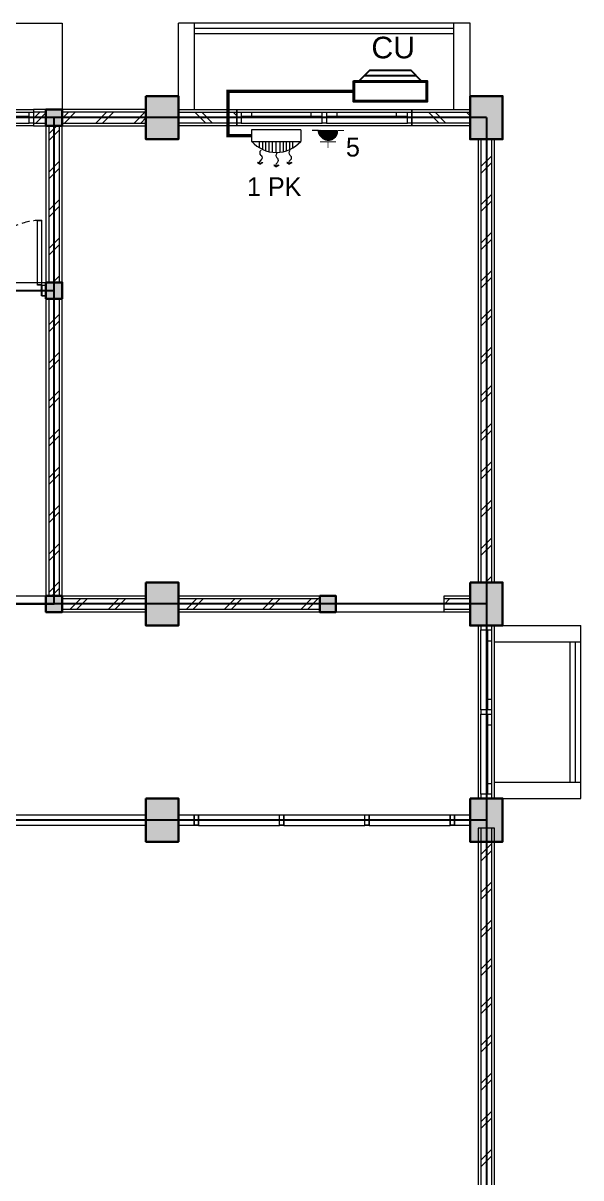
# Model space of a CAD drawing. Header units: millimetres. Extents: x -11 to 19657, y -101 to 50073.
# Drawn here: x 15235 to 16267, y 19844 to 21981 of the extents above; entities that cross this region are included whole.
import ezdxf

# ---------------------------------------------------------------- set-up
doc = ezdxf.new("R2010")
doc.units = ezdxf.units.MM
doc.linetypes.add('DASHED', pattern=[0.75, 0.5, -0.25])
doc.linetypes.add('HIDDEN', pattern=[0.375, 0.25, -0.125])
for name, color, linetype in [('AC', 4, 'Continuous'), ('D1', 1, 'Continuous'), ('D2', 3, 'Continuous'), ('potongan', 210, 'Continuous')]:
    doc.layers.add(name, color=color, linetype=linetype)
for name, color, linetype, lineweight in [('ars', 11, 'Continuous', 5), ('dinding', 5, 'Continuous', 15), ('KOLOM', 1, 'Continuous', 30), ('kus', 63, 'Continuous', 15), ('LAMPU-LISTRIK', 22, 'Continuous', 0), ('lan', 7, 'Continuous', 15), ('PARTISI', 190, 'Continuous', 9), ('sol kol', 8, 'Continuous', 0)]:
    doc.layers.add(name, color=color, linetype=linetype, lineweight=lineweight)
doc.layers.add('as', color=1, linetype='Continuous', plot=False)
doc.styles.get("Standard").update_dxf_attribs({"font": 'arial.ttf'})
doc.styles.add('style2', font='verdana.ttf')
pattern_1 = [(45, (13392.17, 19590.88), (-35.35534, 35.35534), []), (45, (13404.67, 19590.88), (-35.35534, 35.35534), [])]
pattern_2 = [(45, (13592.17, 19590.88), (-35.3553, 35.3553), []), (45, (13604.67, 19590.88), (-35.3553, 35.3553), [])]

# ---------------------------------------------------------------- blocks, each defined once
blk = doc.blocks.new('K1')
at = {"layer": 'KOLOM'}
blk.add_lwpolyline([(0.2, 0.15), (-0.2, 0.15), (-0.2, -0.15), (0.2, -0.15), (0.2, 0.15)], dxfattribs=at)
blk = doc.blocks.new('KP')
at = {"layer": 'KOLOM'}
blk.add_lwpolyline([(0.075, -0.075), (-0.075, -0.075), (-0.075, 0.075), (0.075, 0.075), (0.075, -0.075)], dxfattribs=at)
blk = doc.blocks.new('P 60')
at = {"linetype": 'HIDDEN', "ltscale": 0.3}
blk.add_lwpolyline([(-0.64, 0.1, -0.414214), (-0.04, 0.7, -1.303225)], format="xyb", dxfattribs=at)
for points in [[(-0.04, 0.7), (-0.04, 0.1), (-0.08, 0.1), (-0.08, 0.7)], [(-0.042, 0.698), (-0.042, 0.102), (-0.078, 0.102), (-0.078, 0.698)], [(-0.635, 0.06), (-0.64, 0.06), (-0.64, 0.061), (-0.64, 0.1), (-0.68, 0.1), (-0.68, 0), (-0.64, 0), (-0.64, 0.056), (-0.635, 0.058)], [(-0.642, 0.002), (-0.678, 0.002), (-0.678, 0.098), (-0.642, 0.098)], [(-0.045, 0.06), (-0.04, 0.06), (-0.04, 0.061), (-0.04, 0.1), (0, 0.1), (0, 0), (-0.04, 0), (-0.04, 0.056), (-0.045, 0.058)], [(-0.038, 0.002), (-0.002, 0.002), (-0.002, 0.098), (-0.038, 0.098)]]:
    blk.add_lwpolyline(points, close=True)
blk = doc.blocks.new('H')
at = {"layer": 'LAMPU-LISTRIK', "ltscale": 2}
blk.add_line((2116771, -303777), (2116700, -303777), dxfattribs=at)
at = {"layer": 'LAMPU-LISTRIK', "ltscale": 2, "const_width": 10}
for points in [[(2116880, -303647), (2116880, -303577)], [(2116970, -303647), (2116790, -303647)], [(2116700, -303777), (2116771, -303777)], [(2117060, -303777), (2116989, -303777)]]:
    blk.add_lwpolyline(points, dxfattribs=at)
blk.add_lwpolyline([(2116989, -303777, 1), (2116771, -303777)], format="xyb", dxfattribs=at)
blk = doc.blocks.new('01AROR1k')
for points in [[(21, 21), (16, 26), (0, 0)], [(21, -21), (16, -26), (0, 0)]]:
    blk.add_lwpolyline(points, close=True)
for centre, radius, start, end in [((13, 44), 46, 253.9459, 313.0849), ((68, -15), 35.6, 46.9151, 133.0849), ((120, 40), 40.1, 226.9151, 313.0849)]:
    blk.add_arc(centre, radius, start, end)
blk = doc.blocks.new('FDS')
at = {"layer": 'LAMPU-LISTRIK', "color": 2}
for p, q in [((4834.5, 21594.7), (4834.5, 21573.6)), ((4925.4, 21594.7), (4834.5, 21594.7)), ((4925.4, 21594.7), (4925.4, 21573.6)), ((4834.5, 21573.6), (4925.4, 21573.6)), ((4849, 21561.6), (4849, 21573.6)), ((4854.9, 21558.5), (4854.9, 21573.6)), ((4861, 21556.1), (4861, 21573.6)), ((4866.8, 21554.5), (4866.8, 21573.6)), ((4872.8, 21553.5), (4872.8, 21573.6)), ((4880, 21553.1), (4880, 21573.6)), ((4887.1, 21553.5), (4887.1, 21573.6)), ((4893.2, 21554.5), (4893.2, 21573.6)), ((4899, 21556.1), (4899, 21573.6)), ((4905, 21558.5), (4905, 21573.6)), ((4910.9, 21561.6), (4910.9, 21573.6))]:
    blk.add_line(p, q, dxfattribs=at)
blk.add_arc((4880, 21613.6), 60.5, 221.3856, 318.6144, dxfattribs=at)
at = {"layer": 'LAMPU-LISTRIK', "color": 2, "xscale": -0.1783600000298975, "yscale": 0.1783600000298975, "zscale": 0.17836, "rotation": 270}
for p in [(4850, 21531.2), (4879.9, 21526.2), (4904.1, 21531.1)]:
    blk.add_blockref('01AROR1k', p, dxfattribs=at)
blk = doc.blocks.new('HGD')
at = {"layer": 'AC'}
blk.add_line((4713.8, 19028.2), (4809.3, 19028.2), dxfattribs=at)
for points in [[(4693.4, 19037.9), (4829.7, 19037.9), (4829.7, 19076.8), (4693.4, 19076.8)], [(4695.4, 19039.9), (4827.8, 19039.9), (4827.8, 19074.9), (4695.4, 19074.9)]]:
    blk.add_lwpolyline(points, close=True, dxfattribs=at)
blk.add_lwpolyline([(4704.1, 19037.9), (4723.6, 19018.4), (4799.5, 19018.4), (4819, 19037.9)], dxfattribs=at)

msp = doc.modelspace()

# ---------------------------------------------------------------- hatches: boundary and pattern name
at = {"layer": 'ars'}
h = msp.add_hatch(dxfattribs=at)
h.set_pattern_fill('TEMBOK', color=256, scale=50)
h.set_pattern_definition([(45, (15144.17, 19855.88), (-35.3553, 35.3553), []), (45, (15156.67, 19855.88), (-35.3553, 35.3553), [])])
h.paths.add_polyline_path([(15277.17, 21815.88), (15254.17, 21815.88), (15254.17, 21795.88), (15277.17, 21795.88)])
h = msp.add_hatch(dxfattribs=at)
h.set_pattern_fill('TEMBOK', color=256, scale=50)
h.set_pattern_definition([(45, (15197.17, 19855.88), (-35.3553, 35.3553), []), (45, (15209.67, 19855.88), (-35.3553, 35.3553), [])])
h.paths.add_polyline_path([(15462.17, 21815.88), (15307.17, 21815.88), (15307.17, 21795.88), (15462.17, 21795.88)])
h = msp.add_hatch(dxfattribs=at)
h.set_pattern_fill('TEMBOK', color=256, scale=50)
h.set_pattern_definition([(315, (14682.17, 22120.88), (-35.3553, -35.3553), []), (315, (14694.67, 22120.88), (-35.3553, -35.3553), [])])
h.paths.add_polyline_path([(15630.17, 21795.88), (15522.17, 21795.88), (15522.17, 21815.88), (15630.17, 21815.88)])
h = msp.add_hatch(dxfattribs=at)
h.set_pattern_fill('TEMBOK', color=256, scale=50)
h.set_pattern_definition([(315, (15114.17, 22120.88), (-35.3553, -35.3553), []), (315, (15126.67, 22120.88), (-35.3553, -35.3553), [])])
h.paths.add_polyline_path([(16062.17, 21795.88), (15954.17, 21795.88), (15954.17, 21815.88), (16062.17, 21815.88)])
h = msp.add_hatch(dxfattribs=at)
h.set_pattern_fill('TEMBOK', color=256, scale=50)
h.set_pattern_definition(pattern_2)
h.paths.add_polyline_path([(15302.17, 21500.88), (15302.17, 21790.88), (15282.17, 21790.88), (15282.17, 21500.88)])
h = msp.add_hatch(dxfattribs=at)
h.set_pattern_fill('TEMBOK', color=256, scale=50)
h.set_pattern_definition(pattern_1)
h.paths.add_polyline_path([(16102.17, 20945.88), (16102.17, 21765.88), (16082.17, 21765.88), (16082.17, 20945.88)])
h = msp.add_hatch(dxfattribs=at)
h.set_pattern_fill('TEMBOK', color=256, scale=50)
h.set_pattern_definition(pattern_2)
h.paths.add_polyline_path([(15282.17, 21470.88), (15282.17, 20920.88), (15302.17, 20920.88), (15302.17, 21470.88)])
h = msp.add_hatch(dxfattribs=at)
h.set_pattern_fill('TEMBOK', color=256, scale=50)
h.set_pattern_definition(pattern_2)
h.paths.add_polyline_path([(15462.17, 20895.88), (15307.17, 20895.88), (15307.17, 20915.88), (15462.17, 20915.88)])
h = msp.add_hatch(dxfattribs=at)
h.set_pattern_fill('TEMBOK', color=256, scale=50)
h.set_pattern_definition([(45, (13807.17, 19590.88), (-35.3553, 35.3553), []), (45, (13819.67, 19590.88), (-35.3553, 35.3553), [])])
h.paths.add_polyline_path([(15783.83, 20895.88), (15522.17, 20895.88), (15522.17, 20915.88), (15783.83, 20915.88)])
h = msp.add_hatch(dxfattribs=at)
h.set_pattern_fill('TEMBOK', color=256, scale=50)
h.set_pattern_definition([(45, (14192.17, 19590.88), (-35.3553, 35.3553), []), (45, (14204.67, 19590.88), (-35.3553, 35.3553), [])])
h.paths.add_polyline_path([(16062.17, 20895.88), (16013.83, 20895.88), (16013.83, 20915.88), (16062.17, 20915.88)])
h = msp.add_hatch(dxfattribs=at)
h.set_pattern_fill('TEMBOK', color=256, scale=50)
h.set_pattern_definition(pattern_1)
h.paths.add_polyline_path([(16102.17, 19645.88), (16102.17, 20490.88), (16082.17, 20490.88), (16082.17, 19645.88)])
at = {"layer": 'potongan', "ltscale": 150}
h = msp.add_hatch(dxfattribs=at)
h.set_pattern_fill('ANSI31', color=256, scale=1.3, angle=-180, style=0)
h.set_pattern_definition([(225, (1220036.72486, 453650.43885), (0.114904851943, -0.114904851943), [])])
edge = h.paths.add_edge_path()
edge.add_ellipse((15799.18, 21782.17), major_axis=(-12.57, -12.57), ratio=1, start_angle=-45, end_angle=135)
edge.add_line((15816.96, 21782.17), (15781.4, 21782.17))
at = {"layer": 'sol kol'}
for points in [[(15462.17, 21845.88), (15462.17, 21765.88), (15522.17, 21765.88), (15522.17, 21845.88)], [(16062.17, 21845.88), (16062.17, 21765.88), (16122.17, 21765.88), (16122.17, 21845.88)], [(15307.17, 21790.88), (15277.17, 21790.88), (15277.17, 21820.88), (15307.17, 21820.88)], [(15307.17, 21470.88), (15277.17, 21470.88), (15277.17, 21500.88), (15307.17, 21500.88)], [(15462.17, 20945.88), (15462.17, 20865.88), (15522.17, 20865.88), (15522.17, 20945.88)], [(16062.17, 20945.88), (16062.17, 20865.88), (16122.17, 20865.88), (16122.17, 20945.88)], [(15277.17, 20920.88), (15307.17, 20920.88), (15307.17, 20890.88), (15277.17, 20890.88)], [(15783.83, 20920.88), (15813.83, 20920.88), (15813.83, 20890.88), (15783.83, 20890.88)], [(15462.17, 20545.88), (15462.17, 20465.88), (15522.17, 20465.88), (15522.17, 20545.88)], [(16062.17, 20545.88), (16062.17, 20465.88), (16122.17, 20465.88), (16122.17, 20545.88)]]:
    msp.add_hatch(color=256, dxfattribs=at).paths.add_polyline_path(points)

# ---------------------------------------------------------------- linework, layer by layer
at = {"layer": 'ars'}
for points in [[(16032.17, 21970.88), (15552.17, 21970.88)], [(16032.17, 21960.88), (15552.17, 21960.88)], [(16247.17, 20575.88), (16247.17, 20835.88)], [(16257.17, 20575.88), (16257.17, 20835.88)]]:
    msp.add_lwpolyline(points, dxfattribs=at)
for points in [[(15277.17, 21815.88), (15254.17, 21815.88), (15254.17, 21795.88), (15277.17, 21795.88)], [(15462.17, 21815.88), (15307.17, 21815.88), (15307.17, 21795.88), (15462.17, 21795.88)], [(15630.17, 21795.88), (15522.17, 21795.88), (15522.17, 21815.88), (15630.17, 21815.88)], [(16062.17, 21795.88), (15954.17, 21795.88), (15954.17, 21815.88), (16062.17, 21815.88)], [(15302.17, 21500.88), (15302.17, 21790.88), (15282.17, 21790.88), (15282.17, 21500.88)], [(16102.17, 20945.88), (16102.17, 21765.88), (16082.17, 21765.88), (16082.17, 20945.88)], [(15282.17, 21470.88), (15282.17, 20920.88), (15302.17, 20920.88), (15302.17, 21470.88)], [(15462.17, 20895.88), (15307.17, 20895.88), (15307.17, 20915.88), (15462.17, 20915.88)], [(15783.83, 20895.88), (15522.17, 20895.88), (15522.17, 20915.88), (15783.83, 20915.88)], [(16062.17, 20895.88), (16013.83, 20895.88), (16013.83, 20915.88), (16062.17, 20915.88)], [(16102.17, 19645.88), (16102.17, 20490.88), (16082.17, 20490.88), (16082.17, 19645.88)]]:
    msp.add_lwpolyline(points, close=True, dxfattribs=at)
at = {"layer": 'as'}
msp.add_lwpolyline([(15292.17, 21805.88), (14892.17, 21805.88), (14892.17, 20905.88), (15292.17, 20905.88)], close=True, dxfattribs=at)
for points in [[(16092.17, 21805.88), (14892.17, 21805.88)], [(16092.17, 21805.88), (16092.17, 19605.88)], [(14892.17, 21485.88), (15292.17, 21485.88)], [(16092.17, 20905.88), (14092.17, 20905.88)], [(16092.17, 20505.88), (14092.17, 20505.88)]]:
    msp.add_lwpolyline(points, dxfattribs=at)
at = {"layer": 'D2', "linetype": 'DASHED', "ltscale": 60.3, "const_width": 6.06}
msp.add_lwpolyline([(15846.15, 21854.82), (15614.07, 21854.82), (15614.07, 21772.58), (15657.86, 21772.58)], dxfattribs=at)
at = {"layer": 'dinding'}
for points in [[(15277.17, 21820.88), (15254.17, 21820.88), (15254.17, 21790.88), (15277.17, 21790.88)], [(15462.17, 21820.88), (15307.17, 21820.88), (15307.17, 21790.88), (15462.17, 21790.88)], [(15630.17, 21790.88), (15522.17, 21790.88), (15522.17, 21820.88), (15630.17, 21820.88)], [(16062.17, 21790.88), (15954.17, 21790.88), (15954.17, 21820.88), (16062.17, 21820.88)], [(15307.17, 21500.88), (15307.17, 21790.88), (15277.17, 21790.88), (15277.17, 21500.88)], [(16107.17, 20945.88), (16107.17, 21765.88), (16077.17, 21765.88), (16077.17, 20945.88)], [(15277.17, 21470.88), (15277.17, 20920.88), (15307.17, 20920.88), (15307.17, 21470.88)], [(15462.17, 20890.88), (15307.17, 20890.88), (15307.17, 20920.88), (15462.17, 20920.88)], [(15783.83, 20890.88), (15522.17, 20890.88), (15522.17, 20920.88), (15783.83, 20920.88)], [(16062.17, 20890.88), (16013.83, 20890.88), (16013.83, 20920.88), (16062.17, 20920.88)], [(16107.17, 19645.88), (16107.17, 20490.88), (16077.17, 20490.88), (16077.17, 19645.88)]]:
    msp.add_lwpolyline(points, close=True, dxfattribs=at)
at = {"layer": 'kus'}
for p, q in [((15096.17, 21815.88), (15246.17, 21815.88)), ((15638.17, 21815.88), (15788.17, 21815.88)), ((15638.17, 21808.88), (15788.17, 21808.88)), ((15658.17, 21808.88), (15658.17, 21815.88)), ((15768.17, 21808.88), (15768.17, 21815.88)), ((15796.17, 21815.88), (15946.17, 21815.88)), ((15796.17, 21808.88), (15946.17, 21808.88)), ((15816.17, 21808.88), (15816.17, 21815.88)), ((15926.17, 21808.88), (15926.17, 21815.88)), ((15096.17, 21795.88), (15246.17, 21795.88)), ((15638.17, 21795.88), (15788.17, 21795.88)), ((15796.17, 21795.88), (15946.17, 21795.88)), ((16082.17, 20709.88), (16082.17, 20857.88)), ((16095.17, 20709.88), (16095.17, 20857.88)), ((16095.17, 20837.88), (16102.17, 20837.88)), ((16102.17, 20709.88), (16102.17, 20857.88)), ((16095.17, 20729.88), (16102.17, 20729.88)), ((16082.17, 20553.88), (16082.17, 20701.88)), ((16095.17, 20553.88), (16095.17, 20701.88)), ((16102.17, 20553.88), (16102.17, 20701.88)), ((16095.17, 20681.88), (16102.17, 20681.88)), ((16095.17, 20573.88), (16102.17, 20573.88)), ((15559.17, 20515.88), (15709.17, 20515.88)), ((15559.17, 20495.88), (15709.17, 20495.88)), ((15717.17, 20515.88), (15867.17, 20515.88)), ((15717.17, 20495.88), (15867.17, 20495.88)), ((15875.17, 20515.88), (16025.17, 20515.88)), ((15875.17, 20495.88), (16025.17, 20495.88))]:
    msp.add_line(p, q, dxfattribs=at)
at = {"layer": 'kus', "linetype": 'HIDDEN'}
for p, q in [((15096.17, 21808.88), (15246.17, 21808.88)), ((15559.17, 20505.88), (15709.17, 20505.88)), ((15717.17, 20505.88), (15867.17, 20505.88)), ((15875.17, 20505.88), (16025.17, 20505.88))]:
    msp.add_line(p, q, dxfattribs=at)
at = {"layer": 'kus'}
for points in [[(15246.17, 21815.88), (15254.17, 21815.88), (15254.17, 21795.88), (15246.17, 21795.88)], [(15630.17, 21815.88), (15638.17, 21815.88), (15638.17, 21795.88), (15630.17, 21795.88)], [(15788.17, 21815.88), (15796.17, 21815.88), (15796.17, 21795.88), (15788.17, 21795.88)], [(15946.17, 21815.88), (15954.17, 21815.88), (15954.17, 21795.88), (15946.17, 21795.88)], [(16102.17, 20857.88), (16102.17, 20865.88), (16082.17, 20865.88), (16082.17, 20857.88)], [(16102.17, 20701.88), (16102.17, 20709.88), (16082.17, 20709.88), (16082.17, 20701.88)], [(16102.17, 20545.88), (16102.17, 20553.88), (16082.17, 20553.88), (16082.17, 20545.88)], [(15559.17, 20495.88), (15551.17, 20495.88), (15551.17, 20515.88), (15559.17, 20515.88)], [(15558.77, 20496.28), (15551.57, 20496.28), (15551.57, 20515.48), (15558.77, 20515.48)], [(15717.17, 20495.88), (15709.17, 20495.88), (15709.17, 20515.88), (15717.17, 20515.88)], [(15716.77, 20496.28), (15709.57, 20496.28), (15709.57, 20515.48), (15716.77, 20515.48)], [(15875.17, 20495.88), (15867.17, 20495.88), (15867.17, 20515.88), (15875.17, 20515.88)], [(15874.77, 20496.28), (15867.57, 20496.28), (15867.57, 20515.48), (15874.77, 20515.48)], [(16033.17, 20495.88), (16025.17, 20495.88), (16025.17, 20515.88), (16033.17, 20515.88)], [(16032.77, 20496.28), (16025.57, 20496.28), (16025.57, 20515.48), (16032.77, 20515.48)]]:
    msp.add_lwpolyline(points, close=True, dxfattribs=at)
at = {"layer": 'lan'}
for p, q in [((14922.17, 21980.88), (15307.17, 21980.88)), ((15307.17, 21980.88), (15307.17, 21820.88)), ((15522.17, 21845.88), (15522.17, 21980.88)), ((15552.17, 21820.88), (15552.17, 21980.88)), ((16032.17, 21820.88), (16032.17, 21980.88)), ((16062.17, 21845.88), (16062.17, 21980.88)), ((15141.17, 21500.88), (15277.17, 21500.88)), ((15077.17, 20920.88), (15277.17, 20920.88)), ((16013.83, 20890.88), (15813.83, 20890.88)), ((16122.17, 20865.88), (16267.17, 20865.88)), ((16107.17, 20835.88), (16267.17, 20835.88)), ((16107.17, 20575.88), (16267.17, 20575.88))]:
    msp.add_line(p, q, dxfattribs=at)
for points in [[(16062.17, 21980.88), (15522.17, 21980.88)], [(16122.17, 20545.88), (16267.17, 20545.88), (16267.17, 20865.88)]]:
    msp.add_lwpolyline(points, dxfattribs=at)
for points in [[(14930.17, 21820.88), (15254.17, 21820.88), (15254.17, 21790.88), (14930.17, 21790.88)], [(15630.17, 21820.88), (15954.17, 21820.88), (15954.17, 21790.88), (15630.17, 21790.88)], [(16107.17, 20545.88), (16107.17, 20865.88), (16077.17, 20865.88), (16077.17, 20545.88)]]:
    msp.add_lwpolyline(points, close=True, dxfattribs=at)
at = {"layer": 'PARTISI'}
for points in [[(15218.17, 20515.88), (15462.17, 20515.88), (15462.17, 20495.88), (15218.17, 20495.88)], [(15522.17, 20515.88), (15551.17, 20515.88), (15551.17, 20495.88), (15522.17, 20495.88)], [(16033.17, 20515.88), (16062.17, 20515.88), (16062.17, 20495.88), (16033.17, 20495.88)]]:
    msp.add_lwpolyline(points, close=True, dxfattribs=at)

# ---------------------------------------------------------------- block references
at = {"layer": 'D1', "xscale": -0.1637999999102249, "yscale": 0.1637999999147723, "zscale": 0.1638, "rotation": 180}
msp.add_blockref('H', (-330945.77, -27976.43), dxfattribs=at)
at = {"layer": 'KOLOM', "xscale": 200, "yscale": 200, "zscale": 200}
for name, p, rotation in [('K1', (15492.17, 21805.88), 90), ('K1', (16092.17, 21805.88), 90), ('K1', (15492.17, 20905.88), 90), ('K1', (16092.17, 20905.88), 90), ('KP', (15292.17, 20905.88), 180), ('KP', (15798.83, 20905.88), 180), ('K1', (15492.17, 20505.88), 90), ('K1', (16092.17, 20505.88), 90)]:
    msp.add_blockref(name, p, dxfattribs=dict(at, rotation=rotation))
for p in [(15292.17, 21805.88), (15292.17, 21485.88)]:
    msp.add_blockref('KP', p, dxfattribs=at)
at = {"layer": 'kus', "xscale": 200, "yscale": 200, "zscale": 200}
msp.add_blockref('P 60', (15277.17, 21475.88), dxfattribs=at)
at = {"layer": 'lan', "xscale": -1, "rotation": 180}
msp.add_blockref('HGD', (11152.73, 40912.19), dxfattribs=at)
at = {"layer": 'lan'}
msp.add_blockref('FDS', (10823.32, 188.41), dxfattribs=at)

# ---------------------------------------------------------------- texts
at = {"insert": (15879.38, 21955.65), "char_height": 40, "attachment_point": 1}
msp.add_mtext_dynamic_manual_height_columns('\\pi0.04501;CU', width=0.287, gutter_width=12.5, heights=[0], dxfattribs=at)
at = {"color": 0, "char_height": 34.8365, "width": 386.3687, "attachment_point": 3, "style": 'style2'}
for s, insert in [('{\\fCentury Gothic|b0|i0|c0|p34;5}', (15858.19, 21768.75)), ('{\\fCentury Gothic|b0|i0|c0|p34;1 PK}', (15750.08, 21695.43))]:
    msp.add_mtext(s, dxfattribs=dict(at, insert=insert))

doc.saveas('drawing.dxf')
